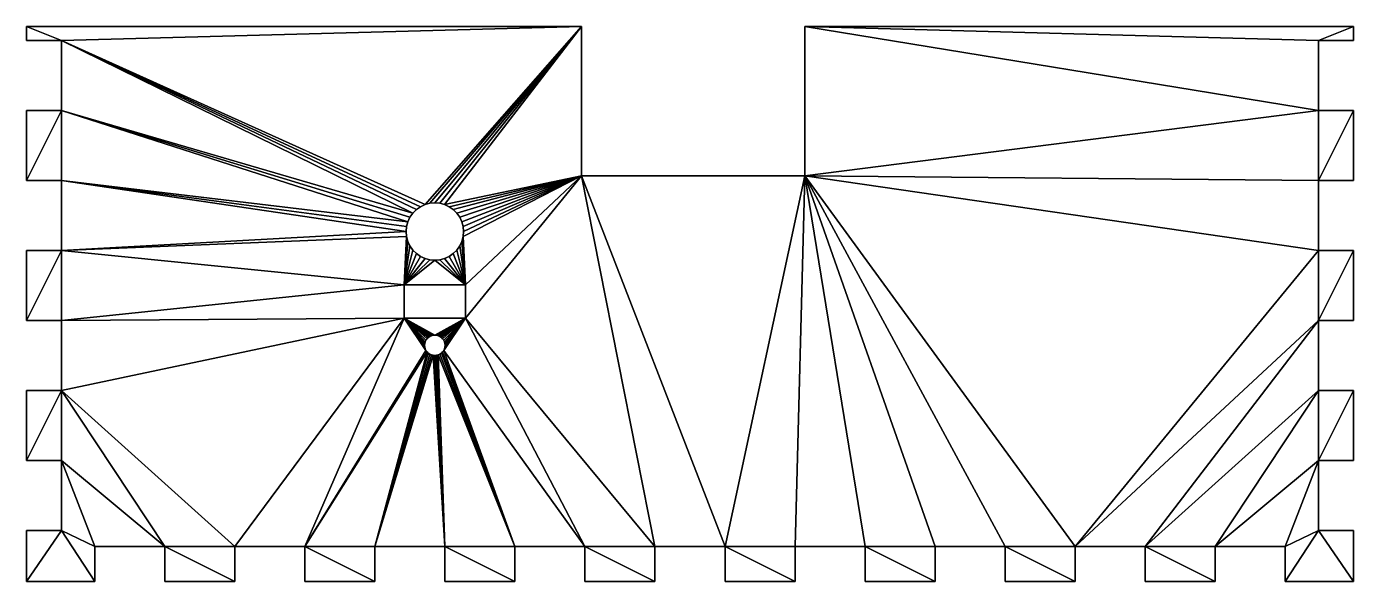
# Model space of a CAD drawing. Extents: x -10.2 to 12.6, y 2.6 to 12.1.
import ezdxf

# ---------------------------------------------------------------- set-up
doc = ezdxf.new("R2010")
doc.units = 0
doc.layers.add('back_side_plate_for_encasing_assuming_this_is_the_front', color=254, linetype='CONTINUOUS')

msp = doc.modelspace()

# ---------------------------------------------------------------- meshes
at = {"layer": 'back_side_plate_for_encasing_assuming_this_is_the_front', "color": 254}
mesh = msp.add_polyface(dxfattribs=at)
corners = [(-10.160882, 11.837334, 0.6), (-10.160882, 12.078612, 0.6), (-9.560719, 11.837334, 0.6), (-10.160882, 10.637008, 0.6), (-9.560719, 10.637008, 0.6), (-10.160882, 9.436682, 0.6), (-9.560719, 9.436682, 0.6), (-10.160882, 8.236356, 0.6), (-9.560719, 8.236356, 0.6), (-10.160882, 7.03603, 0.6), (-9.560719, 7.03603, 0.6), (-3.653382, 8.563049, 0.6), (-3.62368, 8.731493, 0.6), (-3.688882, 7.648049, 0.6), (-3.538159, 8.879621, 0.6), (-9.560719, 11.837334), (-10.160882, 12.078612), (-10.160882, 11.837334), (-3.653382, 8.563049), (-9.560719, 9.436682), (-9.560719, 8.236356), (-9.560719, 10.637008), (-10.160882, 10.637008), (-10.160882, 9.436682), (-3.62368, 8.731493), (-10.160882, 8.236356), (-10.160882, 7.03603), (-3.688882, 7.648049), (-9.560719, 7.03603), (-3.538159, 8.879621)]
mesh.append_faces([[corners[k] for k in face] for face in [(0, 1, 2), (3, 4, 5), (5, 4, 6), (7, 8, 9), (9, 8, 10), (8, 6, 11), (12, 6, 4), (10, 8, 13), (4, 2, 14), (15, 16, 17), (18, 19, 20), (21, 22, 23), (24, 21, 19), (21, 23, 19), (20, 25, 26), (27, 20, 28), (20, 26, 28), (15, 21, 29), (0, 17, 16), (0, 16, 1), (17, 0, 2), (17, 2, 15), (4, 15, 2), (15, 4, 21), (3, 21, 4), (21, 3, 22), (5, 22, 3), (22, 5, 23), (23, 5, 6), (23, 6, 19), (8, 19, 6), (19, 8, 20), (7, 20, 8), (20, 7, 25), (9, 25, 7), (25, 9, 26), (26, 9, 10), (26, 10, 28)]], dxfattribs={"color": 254})
mesh = msp.add_polyface(dxfattribs=at)
corners = [(-10.160882, 12.078612, 0.6), (-10.160882, 12.078612), (-0.644882, 12.078612), (-0.644882, 12.078612, 0.6), (-9.560719, 11.837334, 0.6), (-3.688882, 7.078049, 0.6), (-9.560719, 7.03603, 0.6), (-3.688882, 7.648049, 0.6), (-9.560719, 8.236356, 0.6), (-3.6459, 8.477527, 0.6), (-3.587399, 8.316799, 0.6), (-3.62368, 8.394604, 0.6), (-3.653382, 8.563049, 0.6), (-9.560719, 9.436682, 0.6), (-3.6459, 8.64857, 0.6), (-3.62368, 8.731493, 0.6), (-9.560719, 10.637008, 0.6), (-3.587399, 8.809299, 0.6), (-3.329327, 9.025847, 0.6), (-3.538159, 8.879621, 0.6), (-3.477455, 8.940325, 0.6), (-3.407132, 8.989566, 0.6), (-3.688882, 7.648049), (-9.560719, 7.03603), (-3.688882, 7.078049), (-9.560719, 11.837334), (-9.560719, 8.236356), (-3.6459, 8.477527), (-3.587399, 8.316799), (-3.62368, 8.394604), (-3.653382, 8.563049), (-9.560719, 9.436682), (-3.6459, 8.64857), (-3.62368, 8.731493), (-9.560719, 10.637008), (-3.587399, 8.809299), (-3.329327, 9.025847), (-3.538159, 8.879621), (-3.477455, 8.940325), (-3.407132, 8.989566)]
mesh.append_faces([[corners[k] for k in face] for face in [(0, 1, 2), (0, 2, 3), (0, 3, 4), (5, 6, 7), (7, 8, 9), (10, 7, 11), (11, 7, 9), (9, 8, 12), (12, 13, 14), (14, 13, 15), (15, 16, 17), (4, 3, 18), (17, 16, 19), (19, 4, 20), (20, 4, 21), (21, 4, 18), (22, 23, 24), (1, 25, 2), (26, 22, 27), (22, 28, 29), (22, 29, 27), (26, 27, 30), (31, 30, 32), (31, 32, 33), (34, 33, 35), (2, 25, 36), (34, 35, 37), (25, 37, 38), (25, 38, 39), (25, 39, 36), (22, 24, 7), (7, 24, 5), (11, 9, 27), (9, 12, 30), (12, 14, 32), (14, 15, 33), (14, 33, 32), (12, 32, 30), (9, 30, 27)]], dxfattribs={"color": 254})
mesh = msp.add_polyface(dxfattribs=at)
corners = [(-2.668382, 8.563049, 0.6), (-0.644882, 9.518612, 0.6), (-2.675864, 8.477527, 0.6), (-0.644882, 12.078612, 0.6), (-2.992437, 9.025847, 0.6), (-3.329327, 9.025847, 0.6), (-3.246403, 9.048066, 0.6), (-3.160882, 9.055549, 0.6), (-3.07536, 9.048066, 0.6), (-2.914632, 8.989566, 0.6), (-2.844309, 8.940325, 0.6), (-2.783605, 8.879621, 0.6), (-2.734364, 8.809299, 0.6), (-2.698083, 8.731493, 0.6), (-2.675864, 8.64857, 0.6), (-0.644882, 9.518612), (-2.668382, 8.563049), (-2.675864, 8.477527), (-0.644882, 12.078612), (-2.992437, 9.025847), (-3.329327, 9.025847), (-3.246403, 9.048066), (-3.160882, 9.055549), (-3.07536, 9.048066), (-2.914632, 8.989566), (-2.844309, 8.940325), (-2.783605, 8.879621), (-2.734364, 8.809299), (-2.698083, 8.731493), (-2.675864, 8.64857)]
mesh.append_faces([[corners[k] for k in face] for face in [(0, 1, 2), (3, 1, 4), (5, 3, 6), (6, 3, 7), (7, 3, 8), (8, 3, 4), (4, 1, 9), (9, 1, 10), (10, 1, 11), (11, 1, 12), (12, 1, 13), (1, 0, 14), (13, 1, 14), (15, 16, 17), (15, 18, 19), (18, 20, 21), (18, 21, 22), (18, 22, 23), (18, 23, 19), (15, 19, 24), (15, 24, 25), (15, 25, 26), (15, 26, 27), (15, 27, 28), (16, 15, 29), (15, 28, 29), (4, 9, 24), (9, 10, 25), (10, 11, 26), (11, 12, 27), (12, 13, 28), (13, 29, 28), (12, 28, 27), (11, 27, 26), (10, 26, 25), (9, 25, 24), (4, 24, 19), (15, 1, 3), (15, 3, 18)]], dxfattribs={"color": 254})
mesh = msp.add_polyface(dxfattribs=at)
corners = [(1.814137, 3.163212, 0.6), (-0.644882, 9.518612, 0.6), (3.185118, 9.518612, 0.6), (3.014463, 3.163212, 0.6), (5.415116, 3.163212, 0.6), (4.21479, 3.163212, 0.6), (11.988667, 8.236355, 0.6), (7.815768, 3.163212, 0.6), (6.615442, 3.163212, 0.6), (9.016094, 3.163212, 0.6), (11.988667, 7.036029, 0.6), (11.988667, 10.637008, 0.6), (11.988667, 9.436681, 0.6), (12.58883, 12.078612, 0.6), (11.988667, 11.837334, 0.6), (3.185118, 12.078612, 0.6), (3.185118, 9.518612), (-0.644882, 9.518612), (1.814137, 3.163212), (3.014463, 3.163212), (5.415116, 3.163212), (6.615442, 3.163212), (7.815768, 3.163212), (11.988667, 8.236355), (9.016094, 3.163212), (11.988667, 7.036029), (4.21479, 3.163212), (11.988667, 9.436681), (11.988667, 10.637008), (3.185118, 12.078612), (11.988667, 11.837334), (12.58883, 12.078612), (0.613811, 3.163212)]
mesh.append_faces([[corners[k] for k in face] for face in [(0, 1, 2), (3, 0, 2), (4, 5, 2), (6, 7, 2), (7, 8, 2), (9, 7, 10), (11, 12, 2), (8, 4, 2), (12, 6, 2), (13, 14, 15), (14, 11, 15), (5, 3, 2), (15, 11, 2), (16, 17, 18), (18, 19, 16), (20, 21, 16), (21, 22, 16), (23, 16, 22), (22, 24, 25), (26, 20, 16), (27, 28, 16), (23, 27, 16), (29, 30, 31), (28, 30, 29), (19, 26, 16), (28, 29, 16), (32, 0, 18), (19, 3, 5), (19, 5, 26), (20, 4, 8), (20, 8, 21), (22, 7, 9), (22, 9, 24), (15, 31, 13), (31, 15, 29), (1, 16, 2), (16, 1, 17), (2, 29, 15), (29, 2, 16)]], dxfattribs={"color": 254})
mesh = msp.add_polyface(dxfattribs=at)
corners = [(12.58883, 5.835703, 0.6), (11.988667, 4.635377, 0.6), (11.988667, 5.835703, 0.6), (12.58883, 7.036029, 0.6), (11.988667, 7.036029, 0.6), (12.58883, 8.236355, 0.6), (7.815768, 3.163212, 0.6), (11.988667, 8.236355, 0.6), (12.58883, 9.436681, 0.6), (11.988667, 9.436681, 0.6), (12.58883, 10.637008, 0.6), (11.988667, 10.637008, 0.6), (12.58883, 11.837334, 0.6), (11.988667, 11.837334, 0.6), (12.58883, 12.078612, 0.6), (11.988667, 4.635377), (12.58883, 5.835703), (11.988667, 5.835703), (7.815768, 3.163212), (11.988667, 7.036029), (11.988667, 8.236355), (12.58883, 7.036029), (12.58883, 8.236355), (11.988667, 9.436681), (12.58883, 9.436681), (12.58883, 10.637008), (11.988667, 10.637008), (11.988667, 11.837334), (12.58883, 11.837334), (12.58883, 12.078612), (12.58883, 4.635377)]
mesh.append_faces([[corners[k] for k in face] for face in [(0, 1, 2), (3, 4, 5), (4, 6, 7), (5, 4, 7), (8, 9, 10), (10, 9, 11), (12, 13, 14), (15, 16, 17), (18, 19, 20), (19, 21, 22), (19, 22, 20), (23, 24, 25), (23, 25, 26), (27, 28, 29), (30, 0, 16), (2, 16, 0), (16, 2, 17), (17, 2, 4), (17, 4, 19), (19, 4, 3), (19, 3, 21), (21, 3, 5), (21, 5, 22), (7, 22, 5), (22, 7, 20), (20, 7, 9), (20, 9, 23), (23, 9, 8), (23, 8, 24), (24, 8, 10), (24, 10, 25), (11, 25, 10), (25, 11, 26), (26, 11, 13), (26, 13, 27), (27, 13, 12), (27, 12, 28), (28, 12, 14), (28, 14, 29)]], dxfattribs={"color": 254})
mesh = msp.add_polyface(dxfattribs=at)
corners = [(-0.644882, 9.518612, 0.6), (0.613811, 3.163212, 0.6), (-2.632882, 7.078049, 0.6), (-2.985882, 6.613049, 0.6), (-2.98854, 6.58266, 0.6), (-2.996436, 6.553195, 0.6), (-3.009327, 6.525549, 0.6), (-3.160882, 6.788049, 0.6), (-3.130493, 6.78539, 0.6), (-3.101028, 6.777495, 0.6), (-3.073382, 6.764603, 0.6), (-3.048394, 6.747106, 0.6), (-3.026824, 6.725536, 0.6), (-3.009327, 6.700549, 0.6), (-2.996436, 6.672902, 0.6), (-2.98854, 6.643437, 0.6), (-2.98854, 6.643437), (-2.632882, 7.078049), (-2.996436, 6.672902), (-2.985882, 6.613049), (-3.160882, 6.788049), (-3.130493, 6.78539), (-3.073382, 6.764603), (-3.048394, 6.747106), (-2.996436, 6.553195), (-3.009327, 6.525549), (-2.98854, 6.58266), (-3.026824, 6.725536), (-3.009327, 6.700549), (-3.101028, 6.777495), (0.613811, 3.163212), (-0.644882, 9.518612), (-3.688882, 7.078049, 0.6), (-2.632882, 7.648049), (-2.632882, 7.648049, 0.6)]
mesh.append_faces([[corners[k] for k in face] for face in [(0, 1, 2), (3, 2, 4), (4, 2, 5), (5, 2, 6), (7, 2, 8), (8, 2, 9), (9, 2, 10), (10, 2, 11), (11, 2, 12), (12, 2, 13), (13, 2, 14), (2, 3, 15), (14, 2, 15), (16, 17, 18), (19, 17, 16), (20, 21, 17), (17, 22, 23), (24, 25, 17), (26, 24, 17), (17, 27, 28), (17, 23, 27), (19, 26, 17), (17, 28, 18), (21, 29, 17), (22, 17, 29), (30, 31, 17), (3, 4, 26), (4, 5, 24), (13, 14, 18), (14, 15, 16), (15, 3, 19), (15, 19, 16), (14, 16, 18), (5, 25, 24), (4, 24, 26), (3, 26, 19), (17, 2, 32), (17, 33, 2), (2, 33, 34)]], dxfattribs={"color": 254})
mesh = msp.add_polyface(dxfattribs=at)
corners = [(-0.644882, 9.518612, 0.6), (-2.632882, 7.648049, 0.6), (-2.675864, 8.477527, 0.6), (-2.632882, 7.078049, 0.6), (-2.698083, 8.394604, 0.6), (-2.734364, 8.316799, 0.6), (-2.783605, 8.246476, 0.6), (-2.844309, 8.185772, 0.6), (-2.914632, 8.136531, 0.6), (-2.992437, 8.10025, 0.6), (-3.07536, 8.078031, 0.6), (-3.160882, 8.070549, 0.6), (-2.632882, 7.648049), (-0.644882, 9.518612), (-2.675864, 8.477527), (-2.632882, 7.078049), (-2.698083, 8.394604), (-2.734364, 8.316799), (-2.783605, 8.246476), (-2.844309, 8.185772), (-2.914632, 8.136531), (-2.992437, 8.10025), (-3.07536, 8.078031), (-3.160882, 8.070549), (-3.688882, 7.648049), (-2.668382, 8.563049, 0.6), (-2.698083, 8.731493, 0.6), (-2.675864, 8.64857, 0.6), (-2.675864, 8.64857), (-2.668382, 8.563049)]
mesh.append_faces([[corners[k] for k in face] for face in [(0, 1, 2), (0, 3, 1), (2, 1, 4), (4, 1, 5), (5, 1, 6), (6, 1, 7), (7, 1, 8), (8, 1, 9), (9, 1, 10), (10, 1, 11), (12, 13, 14), (13, 12, 15), (12, 14, 16), (12, 16, 17), (12, 17, 18), (12, 18, 19), (12, 19, 20), (12, 20, 21), (12, 21, 22), (12, 22, 23), (12, 24, 1), (25, 2, 14), (2, 4, 16), (4, 5, 17), (5, 6, 18), (6, 7, 19), (7, 8, 20), (8, 9, 21), (26, 27, 28), (27, 25, 29), (27, 29, 28), (8, 21, 20), (7, 20, 19), (6, 19, 18), (5, 18, 17), (4, 17, 16), (2, 16, 14), (25, 14, 29)]], dxfattribs={"color": 254})
mesh = msp.add_polyface(dxfattribs=at)
corners = [(0.613811, 2.563049, 0.6), (-0.586515, 3.163212, 0.6), (0.613811, 3.163212, 0.6), (-3.009327, 6.525549, 0.6), (-1.786842, 3.163212, 0.6), (-2.987168, 2.563049, 0.6), (-2.987168, 3.163212, 0.6), (-1.786842, 2.563049, 0.6), (-3.101028, 6.448602, 0.6), (-2.632882, 7.078049, 0.6), (-0.586515, 2.563049, 0.6), (-0.644882, 9.518612, 0.6), (1.814137, 3.163212, 0.6), (-3.026824, 6.500561, 0.6), (-3.048394, 6.478991, 0.6), (-3.073382, 6.461494, 0.6), (-2.987168, 3.163212), (-1.786842, 2.563049), (-1.786842, 3.163212), (-3.101028, 6.448602), (-3.073382, 6.461494), (-3.048394, 6.478991), (-3.026824, 6.500561), (-3.009327, 6.525549), (-2.987168, 2.563049), (-0.586515, 3.163212), (-2.632882, 7.078049), (-0.586515, 2.563049), (0.613811, 2.563049), (0.613811, 3.163212), (1.814137, 3.163212), (-0.644882, 9.518612)]
mesh.append_faces([[corners[k] for k in face] for face in [(0, 1, 2), (3, 1, 4), (5, 6, 7), (6, 8, 4), (7, 6, 4), (1, 9, 2), (10, 1, 0), (2, 11, 12), (9, 1, 3), (3, 4, 13), (13, 4, 14), (14, 4, 15), (15, 4, 8), (16, 17, 18), (19, 18, 20), (20, 18, 21), (21, 18, 22), (23, 22, 18), (19, 16, 18), (16, 24, 17), (23, 18, 25), (23, 25, 26), (25, 27, 28), (25, 28, 29), (30, 31, 29), (25, 29, 26), (5, 16, 6), (16, 5, 24), (24, 5, 7), (24, 7, 17), (17, 7, 4), (17, 4, 18), (18, 4, 1), (18, 1, 25), (25, 1, 10), (25, 10, 27), (27, 10, 0), (27, 0, 28)]], dxfattribs={"color": 254})
mesh = msp.add_polyface(dxfattribs=at)
corners = [(-3.538159, 8.246476, 0.6), (-3.688882, 7.648049, 0.6), (-3.587399, 8.316799, 0.6), (-3.688882, 7.648049), (-3.538159, 8.246476), (-3.587399, 8.316799), (-2.992437, 8.10025, 0.6), (-3.07536, 8.078031, 0.6), (-3.07536, 8.078031), (-3.160882, 8.070549, 0.6), (-3.160882, 8.070549), (-3.246403, 8.078031, 0.6), (-3.246403, 8.078031), (-3.329327, 8.10025, 0.6), (-3.329327, 8.10025), (-3.407132, 8.136531, 0.6), (-3.407132, 8.136531), (-3.477455, 8.185772, 0.6), (-3.477455, 8.185772), (-3.62368, 8.394604, 0.6), (-3.62368, 8.394604), (-3.62368, 8.731493, 0.6), (-3.587399, 8.809299, 0.6), (-3.587399, 8.809299), (-3.538159, 8.879621, 0.6), (-3.538159, 8.879621), (-3.477455, 8.940325, 0.6), (-3.477455, 8.940325), (-3.407132, 8.989566, 0.6), (-3.407132, 8.989566), (-3.329327, 9.025847, 0.6), (-3.329327, 9.025847), (-3.246403, 9.048066, 0.6), (-3.246403, 9.048066), (-3.160882, 9.055549, 0.6), (-3.160882, 9.055549), (-3.07536, 9.048066, 0.6), (-3.07536, 9.048066), (-2.992437, 9.025847, 0.6), (-2.992437, 9.025847), (-3.62368, 8.731493), (-3.6459, 8.477527), (-2.992437, 8.10025)]
mesh.append_faces([[corners[k] for k in face] for face in [(0, 1, 2), (3, 4, 5), (6, 7, 8), (7, 9, 10), (9, 11, 12), (11, 13, 14), (13, 15, 16), (15, 17, 18), (17, 0, 4), (0, 2, 5), (2, 19, 20), (21, 22, 23), (22, 24, 25), (24, 26, 27), (26, 28, 29), (28, 30, 31), (30, 32, 33), (32, 34, 35), (34, 36, 37), (36, 38, 39), (36, 39, 37), (34, 37, 35), (32, 35, 33), (30, 33, 31), (28, 31, 29), (26, 29, 27), (24, 27, 25), (22, 25, 23), (21, 23, 40), (19, 41, 20), (2, 20, 5), (0, 5, 4), (17, 4, 18), (15, 18, 16), (13, 16, 14), (11, 14, 12), (9, 12, 10), (7, 10, 8), (6, 8, 42)]], dxfattribs={"color": 254})
mesh = msp.add_polyface(dxfattribs=at)
corners = [(-3.333223, 6.643437, 0.6), (-3.688882, 7.078049, 0.6), (-3.325328, 6.672902, 0.6), (-3.312436, 6.700549, 0.6), (-3.29494, 6.725536, 0.6), (-3.27337, 6.747106, 0.6), (-2.632882, 7.078049, 0.6), (-3.160882, 6.788049, 0.6), (-3.248382, 6.764603, 0.6), (-3.220735, 6.777495, 0.6), (-3.19127, 6.78539, 0.6), (-2.632882, 7.648049, 0.6), (-3.688882, 7.648049, 0.6), (-3.160882, 8.070549, 0.6), (-3.246403, 8.078031, 0.6), (-3.329327, 8.10025, 0.6), (-3.407132, 8.136531, 0.6), (-3.477455, 8.185772, 0.6), (-3.538159, 8.246476, 0.6), (-3.312436, 6.700549), (-3.688882, 7.078049), (-3.325328, 6.672902), (-3.29494, 6.725536), (-3.27337, 6.747106), (-3.248382, 6.764603), (-3.220735, 6.777495), (-3.19127, 6.78539), (-3.160882, 6.788049), (-3.333223, 6.643437), (-2.632882, 7.078049), (-3.688882, 7.648049), (-2.632882, 7.648049), (-3.160882, 8.070549), (-3.246403, 8.078031), (-3.329327, 8.10025), (-3.407132, 8.136531), (-3.477455, 8.185772), (-3.538159, 8.246476), (-3.130493, 6.78539, 0.6), (-3.130493, 6.78539), (-3.101028, 6.777495)]
mesh.append_faces([[corners[k] for k in face] for face in [(0, 1, 2), (2, 1, 3), (3, 1, 4), (4, 1, 5), (1, 6, 7), (5, 1, 8), (8, 1, 9), (9, 1, 10), (10, 1, 7), (11, 12, 13), (13, 12, 14), (14, 12, 15), (15, 12, 16), (16, 12, 17), (17, 12, 18), (19, 20, 21), (22, 20, 19), (23, 20, 22), (24, 20, 23), (24, 25, 20), (26, 20, 25), (26, 27, 20), (21, 20, 28), (20, 27, 29), (30, 31, 32), (30, 32, 33), (30, 33, 34), (30, 34, 35), (30, 35, 36), (30, 36, 37), (9, 10, 26), (10, 7, 27), (7, 38, 39), (38, 40, 39), (7, 39, 27), (10, 27, 26), (20, 29, 1), (11, 30, 12)]], dxfattribs={"color": 254})
mesh = msp.add_polyface(dxfattribs=at)
corners = [(-9.560719, 5.835703, 0.6), (-3.688882, 7.078049, 0.6), (-6.588146, 3.163212, 0.6), (-9.560719, 7.03603, 0.6), (-7.788473, 2.563049, 0.6), (-7.788473, 3.163212, 0.6), (-6.588146, 2.563049, 0.6), (-5.38782, 2.563049, 0.6), (-5.38782, 3.163212, 0.6), (-4.187494, 2.563049, 0.6), (-4.187494, 3.163212, 0.6), (-3.29494, 6.500561, 0.6), (-3.248382, 6.461494, 0.6), (-3.27337, 6.478991, 0.6), (-3.312436, 6.525549, 0.6), (-3.27337, 6.478991), (-3.29494, 6.500561), (-4.187494, 3.163212), (-3.312436, 6.525549), (-5.38782, 3.163212), (-9.560719, 5.835703), (-6.588146, 3.163212), (-3.688882, 7.078049), (-9.560719, 7.03603), (-3.248382, 6.461494), (-7.788473, 3.163212), (-7.788473, 2.563049), (-6.588146, 2.563049), (-5.38782, 2.563049), (-4.187494, 2.563049), (-2.987168, 3.163212, 0.6)]
mesh.append_faces([[corners[k] for k in face] for face in [(0, 1, 2), (0, 3, 1), (4, 5, 6), (6, 5, 2), (7, 8, 9), (9, 8, 10), (8, 2, 1), (10, 8, 11), (12, 10, 13), (13, 10, 11), (8, 1, 14), (11, 8, 14), (15, 16, 17), (18, 19, 16), (20, 21, 22), (22, 21, 19), (23, 20, 22), (15, 17, 24), (18, 22, 19), (25, 26, 27), (25, 27, 21), (19, 28, 29), (16, 19, 17), (19, 29, 17), (4, 25, 5), (25, 4, 26), (26, 4, 6), (26, 6, 27), (27, 6, 2), (27, 2, 21), (21, 2, 8), (21, 8, 19), (7, 19, 8), (19, 7, 28), (28, 7, 9), (28, 9, 29), (29, 9, 10), (29, 10, 17), (17, 10, 30)]], dxfattribs={"color": 254})
mesh = msp.add_polyface(dxfattribs=at)
corners = [(-3.312436, 6.525549, 0.6), (-3.688882, 7.078049, 0.6), (-3.325328, 6.553195, 0.6), (-3.333223, 6.58266, 0.6), (-3.335882, 6.613049, 0.6), (-3.333223, 6.643437, 0.6), (-3.688882, 7.078049), (-3.333223, 6.58266), (-3.335882, 6.613049), (-3.333223, 6.643437), (-3.325328, 6.553195), (-3.312436, 6.525549), (-3.325328, 6.672902, 0.6), (-3.325328, 6.672902), (-3.312436, 6.700549, 0.6), (-3.312436, 6.700549), (-3.29494, 6.725536, 0.6), (-3.29494, 6.725536), (-3.27337, 6.747106, 0.6), (-3.27337, 6.747106), (-3.248382, 6.764603, 0.6), (-3.248382, 6.764603), (-3.220735, 6.777495, 0.6), (-3.220735, 6.777495), (-3.130493, 6.78539, 0.6), (-3.101028, 6.777495, 0.6), (-3.101028, 6.777495), (-3.073382, 6.764603, 0.6), (-3.073382, 6.764603), (-3.048394, 6.747106, 0.6), (-3.048394, 6.747106), (-3.026824, 6.725536, 0.6), (-3.026824, 6.725536), (-3.009327, 6.700549, 0.6), (-3.009327, 6.700549), (-2.996436, 6.672902), (-3.19127, 6.78539)]
mesh.append_faces([[corners[k] for k in face] for face in [(0, 1, 2), (2, 1, 3), (3, 1, 4), (4, 1, 5), (6, 7, 8), (6, 8, 9), (10, 6, 11), (10, 7, 6), (0, 2, 10), (2, 3, 7), (3, 4, 8), (4, 5, 9), (5, 12, 13), (12, 14, 15), (14, 16, 17), (16, 18, 19), (18, 20, 21), (20, 22, 23), (24, 25, 26), (25, 27, 28), (27, 29, 30), (29, 31, 32), (31, 33, 34), (33, 35, 34), (31, 34, 32), (29, 32, 30), (27, 30, 28), (25, 28, 26), (22, 36, 23), (20, 23, 21), (18, 21, 19), (16, 19, 17), (14, 17, 15), (12, 15, 13), (5, 13, 9), (4, 9, 8), (3, 8, 7), (2, 7, 10), (0, 10, 11)]], dxfattribs={"color": 254})
mesh = msp.add_polyface(dxfattribs=at)
corners = [(-9.560719, 5.835703, 0.6), (-10.160882, 4.635377, 0.6), (-10.160882, 5.835703, 0.6), (-9.560719, 4.635377, 0.6), (-7.788473, 3.163212, 0.6), (-8.988799, 3.163212, 0.6), (-9.560719, 3.435051, 0.6), (-10.160882, 2.563049, 0.6), (-10.160882, 3.435051, 0.6), (-8.988799, 2.563049, 0.6), (-6.588146, 3.163212, 0.6), (-8.988799, 3.163212), (-7.788473, 3.163212), (-9.560719, 4.635377), (-10.160882, 4.635377), (-9.560719, 5.835703), (-10.160882, 5.835703), (-10.160882, 2.563049), (-9.560719, 3.435051), (-10.160882, 3.435051), (-8.988799, 2.563049), (-6.588146, 3.163212), (-9.560719, 7.03603), (-9.560719, 7.03603, 0.6)]
mesh.append_faces([[corners[k] for k in face] for face in [(0, 1, 2), (1, 0, 3), (3, 4, 5), (6, 7, 8), (6, 3, 5), (7, 6, 9), (3, 0, 4), (9, 6, 5), (4, 0, 10), (11, 12, 13), (14, 15, 16), (15, 14, 13), (17, 18, 19), (13, 18, 11), (18, 17, 20), (15, 13, 12), (18, 20, 11), (15, 12, 21), (0, 22, 23), (22, 0, 15), (2, 15, 0), (15, 2, 16), (1, 16, 2), (16, 1, 14), (14, 1, 3), (14, 3, 13), (6, 13, 3), (13, 6, 18), (8, 18, 6), (18, 8, 19), (7, 19, 8), (19, 7, 17), (17, 7, 9), (17, 9, 20), (20, 9, 5), (20, 5, 11), (11, 5, 4), (11, 4, 12)]], dxfattribs={"color": 254})
mesh = msp.add_polyface(dxfattribs=at)
corners = [(11.988667, 5.835703, 0.6), (9.016094, 3.163212, 0.6), (11.988667, 7.036029, 0.6), (10.21642, 2.563049, 0.6), (10.21642, 3.163212, 0.6), (11.416746, 3.163212, 0.6), (11.988667, 4.635377, 0.6), (11.988667, 3.435051, 0.6), (11.416746, 2.563049, 0.6), (12.58883, 2.563049, 0.6), (12.58883, 3.435051, 0.6), (12.58883, 4.635377, 0.6), (12.58883, 5.835703, 0.6), (11.416746, 3.163212), (11.988667, 3.435051), (11.988667, 4.635377), (11.988667, 7.036029), (9.016094, 3.163212), (11.988667, 5.835703), (10.21642, 2.563049), (10.21642, 3.163212), (11.416746, 2.563049), (12.58883, 2.563049), (12.58883, 3.435051), (12.58883, 4.635377), (12.58883, 5.835703), (9.016094, 2.563049)]
mesh.append_faces([[corners[k] for k in face] for face in [(0, 1, 2), (3, 1, 4), (5, 6, 7), (5, 4, 6), (8, 5, 7), (9, 8, 7), (4, 1, 0), (10, 9, 7), (6, 4, 0), (11, 6, 12), (13, 14, 15), (16, 17, 18), (17, 19, 20), (17, 20, 18), (20, 13, 15), (13, 21, 14), (21, 22, 14), (22, 23, 14), (20, 15, 18), (15, 24, 25), (26, 3, 19), (19, 3, 4), (19, 4, 20), (20, 4, 5), (20, 5, 13), (8, 13, 5), (13, 8, 21), (21, 8, 9), (21, 9, 22), (22, 9, 10), (22, 10, 23), (7, 23, 10), (23, 7, 14), (14, 7, 6), (14, 6, 15), (15, 6, 11), (15, 11, 24), (24, 11, 12)]], dxfattribs={"color": 254})
mesh = msp.add_polyface(dxfattribs=at)
corners = [(-2.987168, 3.163212, 0.6), (-4.187494, 3.163212, 0.6), (-3.19127, 6.440707, 0.6), (-3.101028, 6.448602, 0.6), (-3.130493, 6.440707, 0.6), (-3.160882, 6.438049, 0.6), (-3.220735, 6.448602, 0.6), (-3.248382, 6.461494, 0.6), (-3.160882, 6.438049), (-3.19127, 6.440707), (-2.987168, 3.163212), (-3.248382, 6.461494), (-4.187494, 3.163212), (-3.220735, 6.448602), (-3.130493, 6.440707), (-3.101028, 6.448602), (-2.996436, 6.553195, 0.6), (-3.009327, 6.525549, 0.6), (-3.009327, 6.525549), (-3.026824, 6.500561, 0.6), (-3.026824, 6.500561), (-3.048394, 6.478991, 0.6), (-3.048394, 6.478991), (-3.073382, 6.461494, 0.6), (-3.073382, 6.461494), (-3.27337, 6.478991, 0.6), (-3.27337, 6.478991), (-3.29494, 6.500561, 0.6), (-3.29494, 6.500561), (-3.312436, 6.525549, 0.6), (-3.312436, 6.525549)]
mesh.append_faces([[corners[k] for k in face] for face in [(0, 1, 2), (3, 0, 4), (4, 0, 5), (5, 0, 2), (2, 1, 6), (6, 1, 7), (8, 9, 10), (11, 12, 13), (10, 14, 8), (14, 10, 15), (9, 12, 10), (9, 13, 12), (12, 0, 10), (16, 17, 18), (17, 19, 20), (19, 21, 22), (21, 23, 24), (23, 3, 15), (3, 4, 14), (4, 5, 8), (5, 2, 9), (2, 6, 13), (6, 7, 11), (7, 25, 26), (25, 27, 28), (27, 29, 30), (27, 30, 28), (25, 28, 26), (7, 26, 11), (6, 11, 13), (2, 13, 9), (5, 9, 8), (4, 8, 14), (3, 14, 15), (23, 15, 24), (21, 24, 22), (19, 22, 20), (17, 20, 18)]], dxfattribs={"color": 254})
mesh = msp.add_polyface(dxfattribs=at)
corners = [(1.814137, 2.563049, 0.6), (1.814137, 3.163212, 0.6), (3.014463, 2.563049, 0.6), (3.014463, 3.163212, 0.6), (4.21479, 2.563049, 0.6), (4.21479, 3.163212, 0.6), (5.415116, 2.563049, 0.6), (5.415116, 3.163212, 0.6), (6.615442, 2.563049, 0.6), (6.615442, 3.163212, 0.6), (7.815768, 2.563049, 0.6), (7.815768, 3.163212, 0.6), (9.016094, 2.563049, 0.6), (9.016094, 3.163212, 0.6), (10.21642, 2.563049, 0.6), (1.814137, 3.163212), (1.814137, 2.563049), (3.014463, 2.563049), (3.014463, 3.163212), (4.21479, 3.163212), (4.21479, 2.563049), (5.415116, 2.563049), (5.415116, 3.163212), (6.615442, 3.163212), (6.615442, 2.563049), (7.815768, 2.563049), (7.815768, 3.163212), (9.016094, 3.163212), (9.016094, 2.563049), (10.21642, 2.563049), (0.613811, 2.563049), (0.613811, 2.563049, 0.6), (0.613811, 3.163212, 0.6), (0.613811, 3.163212)]
mesh.append_faces([[corners[k] for k in face] for face in [(0, 1, 2), (2, 1, 3), (4, 5, 6), (6, 5, 7), (8, 9, 10), (10, 9, 11), (12, 13, 14), (15, 16, 17), (15, 17, 18), (19, 20, 21), (19, 21, 22), (23, 24, 25), (23, 25, 26), (27, 28, 29), (30, 31, 32), (30, 32, 33), (33, 32, 1), (0, 15, 1), (15, 0, 16), (16, 0, 2), (16, 2, 17), (17, 2, 3), (17, 3, 18), (4, 19, 5), (19, 4, 20), (20, 4, 6), (20, 6, 21), (21, 6, 7), (21, 7, 22), (8, 23, 9), (23, 8, 24), (24, 8, 10), (24, 10, 25), (25, 10, 11), (25, 11, 26), (12, 27, 13), (27, 12, 28), (28, 12, 14)]], dxfattribs={"color": 254})

doc.saveas('drawing.dxf')
